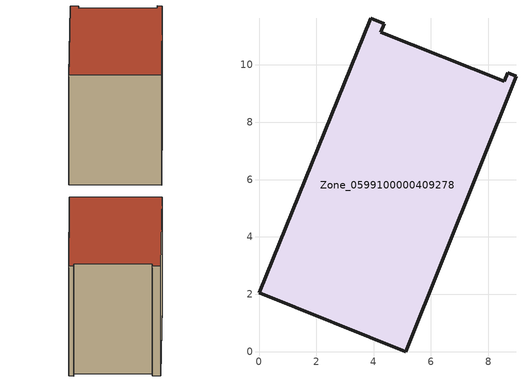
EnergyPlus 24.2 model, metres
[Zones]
Zone_0599100000409278
 floor ground (C_G): 0,2.05 3.89,11.62 4.37,11.43 4.25,11.13 8.56,9.42 8.68,9.72 8.97,9.61 5.12,0 z0.35
 wall outside (C_F): 8.68,9.72 8.56,9.42 4.25,11.13 4.37,11.43 3.89,11.62 0,2.05 5.12,0 8.97,9.61 8.68,9.72 z0.35:7.45
 roof outside (C_R): 4.37,11.43 3.89,11.62 0,2.05 5.12,0 8.97,9.61 8.68,9.72 8.56,9.42 4.25,11.13 z7.45
[BUILDING]
Pand.0599100000409278: North Axis=0; Terrain=City; Loads Convergence Tolerance Value=0.04; Temperature Convergence Tolerance Value=0.4; Solar Distribution=FullExterior; Maximum Number of Warmup Days=25; Minimum Number of Warmup Days=1
[Site:Location]
Rotterdam.The.Hague.AP_ZH_NLD Design_Conditions: Latitude=51.96; Longitude=4.45; Time Zone=1; Elevation=-4.5
[SITE:GROUNDTEMPERATURE:BUILDINGSURFACE]
18, 18, 18, 18, 18, 18, 18, 18, 18, 18, 18, 18
[MATERIAL] Thermal Absorptance=0.9; Solar Absorptance=0.7; Visible Absorptance=0.7
Name | Roughness | Thickness | Conductivity | Density | Specific Heat
G.TI.1992-2005 | MediumSmooth | 0.15 | 0.06 | 540 | 1210
F.TI.1992-2005 | Rough | 0.3 | 0.12 | 1920 | 840
R.TI.1992-2005 | MediumRough | 0.2 | 0.08 | 1500 | 1000
[CONSTRUCTION]
C_G: G.TI.1992-2005
C_F: F.TI.1992-2005
C_R: R.TI.1992-2005
[ZONE]
Zone_0599100000409278: Type=1; Multiplier=1; Ceiling Height=Autocalculate; Volume=Autocalculate; Floor Area=autocalculate; Part of Total Floor Area=Yes
[ZONEINFILTRATION:DESIGNFLOWRATE]
Infil_Zone_0599100000409278: Zone or ZoneList or Space or SpaceList=Zone_0599100000409278; Schedule=AlwaysOn; Design Flow Rate Calculation Method=Flow/Area; Flow Rate per Floor Area=0.0015; Constant Term Coefficient=1; Temperature Term Coefficient=0; Velocity Term Coefficient=0; Velocity Squared Term Coefficient=0
[HVACTEMPLATE:ZONE:IDEALLOADSAIRSYSTEM]
Zone_0599100000409278: Maximum Heating Supply Air Temperature=50; Minimum Cooling Supply Air Temperature=13; Maximum Heating Supply Air Humidity Ratio=0.0156; Minimum Cooling Supply Air Humidity Ratio=0.0077; Heating Limit=NoLimit; Cooling Limit=NoLimit; Dehumidification Control Type=ConstantSensibleHeatRatio; Cooling Sensible Heat Ratio=0.7; Dehumidification Setpoint=60; Humidification Control Type=None; Humidification Setpoint=30; Outdoor Air Method=None; Outdoor Air Flow Rate per Person=0.00944; Outdoor Air Flow Rate per Zone Floor Area=0; Outdoor Air Flow Rate per Zone=0; Demand Controlled Ventilation Type=None; Outdoor Air Economizer Type=NoEconomizer; Heat Recovery Type=None; Sensible Heat Recovery Effectiveness=0.7; Latent Heat Recovery Effectiveness=0.65
[ZONECONTROL:THERMOSTAT]
ThermostatControl_Zone_0599100000409278: Zone or ZoneList=Zone_0599100000409278; Control Type Schedule=DualSetpointControlType; Control 1=Thermostat_Zone_0599100000409278; Temperature Difference Between Cutout And Setpoint=0
[THERMOSTATSETPOINT:DUALSETPOINT]
Thermostat_Zone_0599100000409278: Heating Setpoint Temperature Schedule=HeatingSetpoint_Zone_0599100000409278; Cooling Setpoint Temperature Schedule=CoolingSetpoint_Zone_0599100000409278
[SCHEDULE:COMPACT]
HeatingSetpoint_Zone_0599100000409278: Through: 12/31, For: AllDays, Until: 24:00, 21
CoolingSetpoint_Zone_0599100000409278: Through: 12/31, For: AllDays, Until: 24:00, 24
DualSetpointControlType: Through: 12/31, For: AllDays, Until: 24:00, 4
AlwaysOn: Through: 12/31, For: AllDays, Until: 24:00, 1
